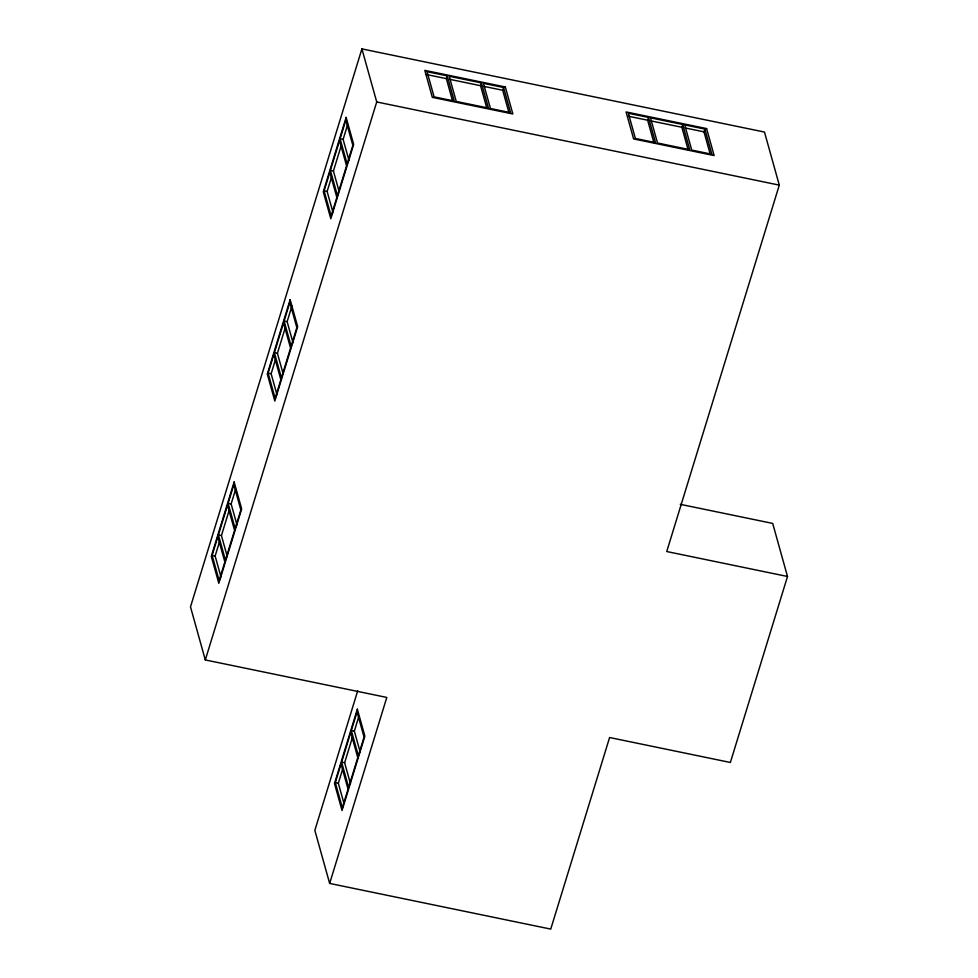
<?xml version="1.0" encoding="UTF-8"?>
<svg xmlns="http://www.w3.org/2000/svg" width="978" height="978" viewBox="0 0 978 978"><rect width="100%" height="100%" fill="white"/><g stroke="black" fill="none" stroke-linecap="round" stroke-linejoin="round"><path stroke-width="1.47" d="M787.51 576.482L666.739 551.531L779.295 185.123L764.478 132.054L361.909 48.9L190.49 606.886L205.307 659.942L386.799 697.436L329.659 883.427L550.748 929.1L609.6 737.522L730.37 762.473L787.51 576.482L772.693 523.413L680.248 504.318M212.116 555.406L217.825 536.8L224.854 561.983L219.145 580.577L212.116 555.406L215.136 556.03L220.991 577.008M218.4 534.942L227.544 505.186L234.573 530.357L225.429 560.125L218.4 534.942L221.419 535.565L227.275 556.543M228.106 503.328L233.828 484.721L240.857 509.905L235.148 528.499L228.106 503.328L231.126 503.951L236.994 524.929M268.106 373.119L273.828 354.525L280.857 379.709L275.136 398.303L268.106 373.119L271.126 373.743L276.982 394.733M274.39 352.667L283.534 322.911L290.564 348.082L281.419 377.85L274.39 352.667L277.41 353.29L283.278 374.268M284.109 321.041L289.818 302.447L296.847 327.63L291.138 346.224L284.109 321.041L287.129 321.664L292.984 342.655M324.109 190.844L329.818 172.25L336.848 197.434L331.139 216.028L324.109 190.844L327.129 191.468L332.985 212.458M330.393 170.392L339.525 140.636L346.567 165.808L337.422 195.576L330.393 170.392L333.412 171.016L338.877 190.6M340.099 138.766L345.821 120.172L352.85 145.355L347.129 163.949L340.099 138.766L343.119 139.389L348.975 160.38M215.136 556.03L219.524 541.714M221.419 535.565L229.255 510.051M231.126 503.951L235.527 489.636M271.126 373.743L275.527 359.439M277.41 353.29L285.246 327.777M287.129 321.664L291.957 305.931M327.129 191.468L331.518 177.165M333.412 171.016L341.249 145.502M343.119 139.389L347.52 125.086M205.307 659.942L376.726 101.957L361.909 48.9M452.594 101.015L446.347 78.631L447.203 75.844L427.068 71.687L434.098 96.859L454.232 101.015L447.203 75.844M486.812 108.081L480.565 85.697L481.421 82.91L449.208 76.26L456.237 101.431L488.45 108.093L481.421 82.91M508.951 112.653L502.704 90.269L503.56 87.482L483.425 83.326L490.455 108.509L510.589 112.666L503.56 87.482M357.691 690.871L314.843 830.371L329.659 883.427M335.32 782.608L341.029 764.001L348.058 789.185L342.349 807.791L335.32 782.608L338.339 783.231L343.804 802.816M341.603 762.143L350.747 732.388L357.777 757.571L348.633 787.327L341.603 762.143L344.623 762.767L350.479 783.757M351.322 730.529L357.031 711.923L364.06 737.106L358.351 755.713L351.322 730.529L354.342 731.153L360.197 752.131M338.339 783.231L342.728 768.916M344.623 762.767L352.459 737.265M354.342 731.153L358.73 716.837M653.879 142.592L647.632 120.208L648.487 117.421L628.353 113.265L635.382 138.448L655.517 142.605L648.487 117.421M688.096 149.658L681.849 127.274L682.705 124.487L650.492 117.837L657.522 143.02L689.735 149.671L682.705 124.487M710.236 154.231L703.989 131.847L704.845 129.059L684.71 124.903L691.752 150.086L711.874 154.243L704.845 129.059M426.212 74.475L446.347 78.631M449.819 79.352L480.565 85.697M484.012 86.406L502.704 90.269M628.94 116.345L647.632 120.208M651.103 120.93L681.849 127.274M685.297 127.996L703.989 131.847M376.726 101.957L779.295 185.123M234.145 481.958L211.285 556.36L218.827 583.34L241.676 508.939L234.145 481.958M290.136 299.684L267.287 374.085L274.818 401.066L297.679 326.664L290.136 299.684M346.139 117.409L323.278 191.81L330.808 218.791L353.669 144.389L346.139 117.409M357.349 709.172L334.5 783.561L342.031 810.542L364.88 736.153L357.349 709.172M505.32 86.993L424.807 70.367L432.337 97.348L512.851 113.974L505.32 86.993M706.605 128.583L626.091 111.944L633.622 138.925L714.136 155.563L706.605 128.583"/></g></svg>
